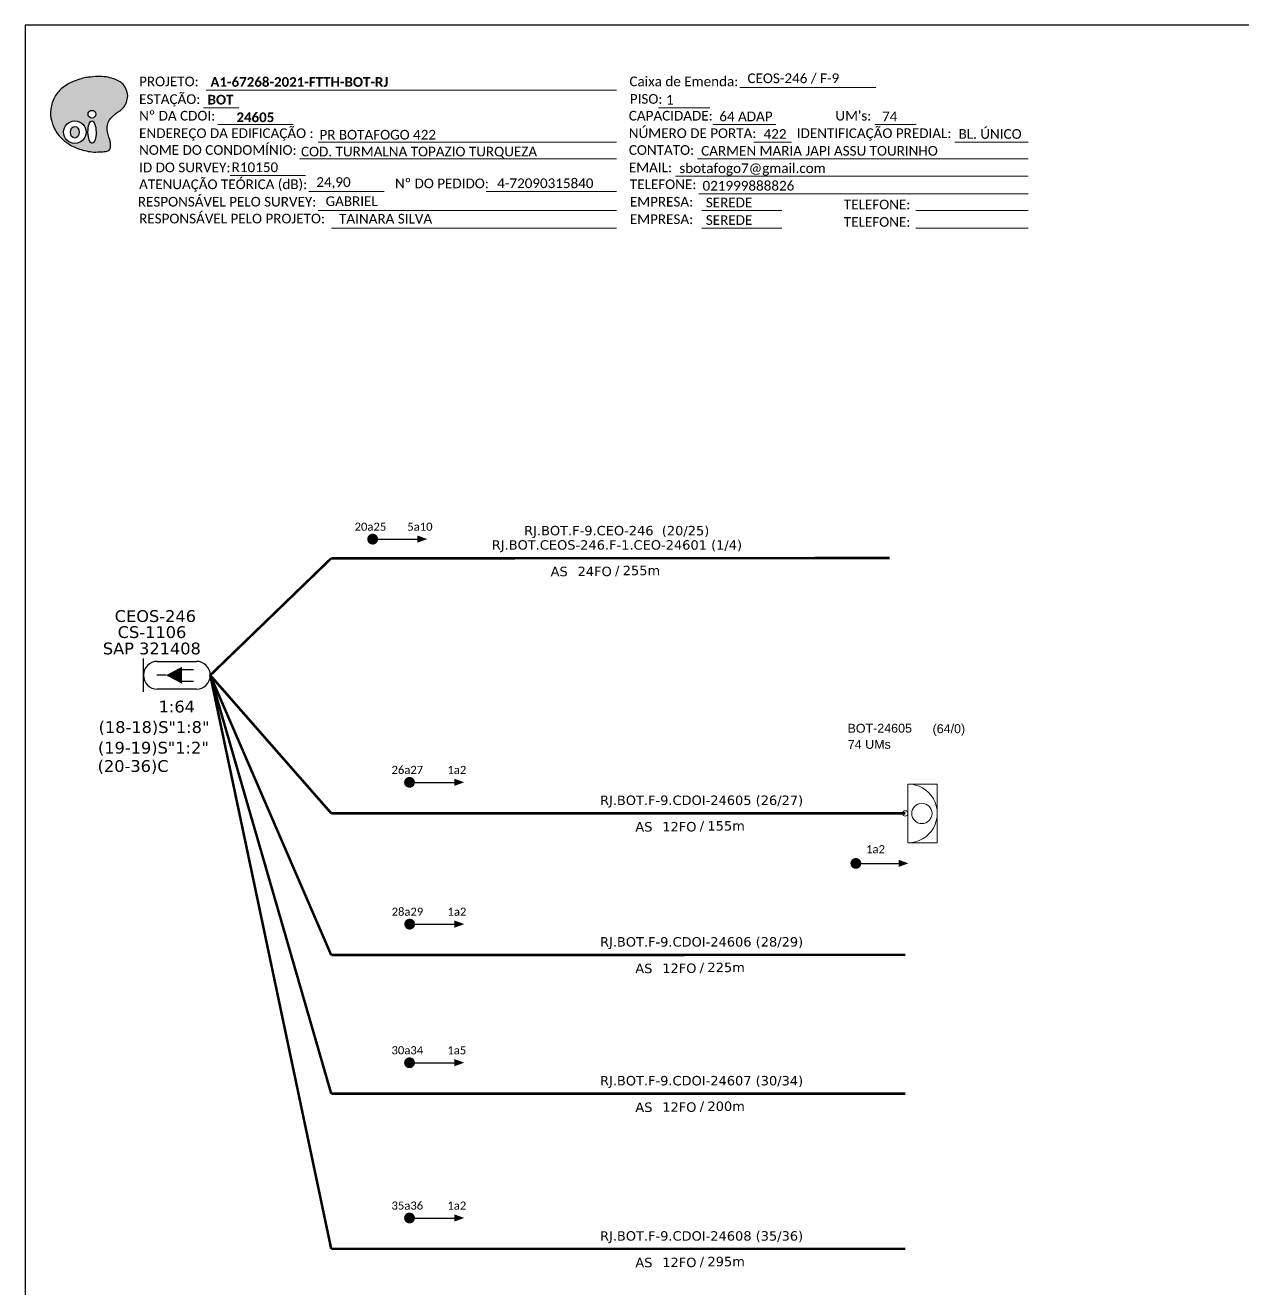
# Model space of a CAD drawing. Extents: x -89 to 749, y 705 to 1299.
# Drawn here: x -89.3 to 136, y 1065.1 to 1299 of the extents above; entities that cross this region are included whole.
import ezdxf
from ezdxf.enums import TextEntityAlignment as Align

# ---------------------------------------------------------------- set-up
doc = ezdxf.new("R2010")
doc.units = 0
doc.layers.add("20.0-LEGENDA DOS CDO'S", color=1, linetype='Continuous', lineweight=0)
doc.layers.add('40.1-ETIQUETAS', color=1, linetype='Continuous', lineweight=20)
for name, color, linetype in [('20.4-CEOS', 1, 'Continuous'), ('30.4-Selo', 7, 'Continuous'), ('CAP a instalar', 1, 'Continuous'), ('SETA', 7, 'Continuous')]:
    doc.layers.add(name, color=color, linetype=linetype)
doc.styles.add('ARIAL', font='arial.ttf')
doc.styles.add('siredit', font='verdana.ttf')
doc.styles.get("Standard").update_dxf_attribs({"font": 'arial.ttf'})
doc.styles.add('WMF-Calibri0', font='calibri.ttf')
doc.styles.add('WMF-Calibri1', font='calibrib.ttf')
doc.linetypes.add('FENCELINE1', pattern='A,0.25,-0.1,[133,ltypeshp.shx,S=0.1,R=0,X=-0.1,Y=0],-0.1,1', length=1.45)

# ---------------------------------------------------------------- blocks, each defined once
blk = doc.blocks.new('OI')
h = blk.add_hatch(color=40)
edge = h.paths.add_edge_path()
edge.add_spline(control_points=[(4.35, -0.67), (3.92, -0.99), (3.26, -1.5), (2.81, -2.59), (2.9, -3.5), (3.06, -4.27), (3.31, -4.85), (3.37, -5.39), (3.4, -5.88), (3.2, -6.4), (2.54, -6.61), (1.65, -6.63), (0.55, -6.67), (-0.56, -6.42), (-1.61, -6.14), (-2.77, -5.61), (-3.92, -4.77), (-4.89, -3.7), (-5.34, -2.65), (-5.6, -1.94), (-5.85, -0.96), (-5.71, 0.47), (-5.1, 2.02), (-4.14, 3.02), (-3.3, 3.61), (-2.37, 4.16), (-1.36, 4.44), (-0.56, 4.7), (0.79, 4.85), (2.24, 4.97), (3.79, 4.57), (4.67, 4.21), (5.44, 3.65), (5.76, 2.99), (6.03, 2.21), (6.01, 1.46), (5.72, 0.64), (5.31, 0.08), (4.88, -0.38), (4.51, -0.55), (4.35, -0.67)], knot_values=[0, 0, 0, 0, 1.60434, 2.417191, 3.427595, 4.282808, 4.776746, 5.304182, 5.888771, 6.258406, 6.858137, 7.79129, 8.986195, 10.124242, 11.187857, 12.242908, 13.953784, 15.414161, 16.515391, 17.349188, 17.675853, 19.552021, 21.515531, 22.568638, 23.63245, 24.621084, 25.782718, 26.745347, 27.142653, 29.870543, 31.004649, 31.921532, 32.709589, 33.801391, 34.042471, 35.192333, 35.971461, 36.628871, 37.254359, 37.836911, 37.836911, 37.836911, 37.836911], degree=3, periodic=0)
h.paths.add_polyline_path([(1.13, -0.87, -1), (-0.04, -0.87, -1)], flags=16)
edge = h.paths.add_edge_path(flags=16)
edge.add_ellipse((0.56, -3.59), major_axis=(-0.02, 1.71), ratio=0.361305, start_angle=0, end_angle=360)
h.paths.add_polyline_path([(-0.36, -3.62, -1), (-3.8, -3.62, -1)], flags=16)
edge = h.paths.add_edge_path(flags=0)
edge.add_ellipse((-2.08, -3.62), major_axis=(0, 0.885), ratio=0.758294, start_angle=0, end_angle=360)
at = {"color": 40}
for centre, radius in [((-2.08, -3.62), 1.72), ((0.54, -0.87), 0.587)]:
    blk.add_circle(centre, radius, dxfattribs=at)
blk.add_ellipse((0.56, -3.59), major_axis=(-0.02, 1.71), ratio=0.361305, dxfattribs=at)
blk.add_ellipse((-2.08, -3.62), major_axis=(0, 0.885), ratio=0.758294, start_param=-3.141592653589792, end_param=3.141592653589792, dxfattribs=at)
at = {"color": 40, "start_tangent": (-0.800898, -0.598801), "end_tangent": (-0.800898, -0.598801)}
blk.add_spline([(4.35, -0.67), (3.2, -1.78), (2.9, -2.54), (2.92, -3.55), (3.12, -4.38), (3.28, -4.85), (3.37, -5.37), (3.35, -5.95), (3.2, -6.29), (2.66, -6.55), (1.73, -6.63), (0.54, -6.62), (-0.58, -6.41), (-1.6, -6.11), (-2.56, -5.67), (-3.95, -4.67), (-4.89, -3.56), (-5.37, -2.56), (-5.64, -1.78), (-5.72, -1.46), (-5.63, 0.42), (-4.84, 2.22), (-4.13, 2.99), (-3.27, 3.62), (-2.4, 4.09), (-1.3, 4.47), (-0.37, 4.72), (0.02, 4.77), (2.75, 4.8), (3.85, 4.53), (4.69, 4.16), (5.31, 3.68), (5.85, 2.73), (5.93, 2.5), (5.94, 1.35), (5.67, 0.62), (5.29, 0.08), (4.84, -0.36), (4.35, -0.67)], degree=3, dxfattribs=at)
blk = doc.blocks.new('CARIMBO')
at = {"color": 7, "lineweight": 0}
for points in [[(134.48, -16.3), (159.61, -16.3)], [(35.66, -16.79), (111.64, -16.79)], [(35.15, -20.06), (41.7, -20.06)], [(119.43, -20.02), (128.92, -20.02)], [(37.81, -23.14), (51.75, -23.14)], [(129.48, -23.14), (141.1, -23.14)], [(159.42, -23.14), (167.09, -23.14)], [(56.38, -26.37), (111.64, -26.37)], [(137.07, -26.37), (144.01, -26.37)], [(174.24, -26.37), (187.8, -26.37)], [(52.97, -29.48), (111.64, -29.48)], [(126.6, -29.48), (187.83, -29.48)], [(40.13, -32.55), (54.07, -32.55)], [(122.56, -32.72), (187.83, -32.72)], [(54.67, -35.52), (68.61, -35.52)], [(126.84, -35.96), (187.83, -35.96)], [(56.38, -39.07), (111.64, -39.07)], [(127.45, -39.07), (142.25, -39.07)], [(167.06, -39.07), (187.83, -39.07)], [(58.87, -42.31), (111.64, -42.31)], [(127.45, -42.31), (142.25, -42.31)], [(167.06, -42.31), (187.83, -42.31)]]:
    blk.add_lwpolyline(points, dxfattribs=at)
at = {"color": 7, "xscale": 1.213923925163967, "yscale": 1.213923925163967, "zscale": 1.213923925163967, "rotation": 0.1532896023949059}
blk.add_blockref('OI', (13.86, -20.16), dxfattribs=at)
at = {"color": 7, "lineweight": 0, "style": 'WMF-Calibri0'}
for s, height, p in [('PROJETO:', 1.793, (23.26, -16.04)), ('Caixa de Emenda:', 1.7927, (114.02, -16.04)), ('ESTAÇÃO:', 1.793, (23.26, -19.32)), ('PISO:', 1.793, (114.09, -19.28)), ('Nº DA CDOI:', 1.7927, (23.26, -22.39)), ('CAPACIDADE:', 1.7927, (113.91, -22.39)), ("UM's:", 1.793, (152.15, -22.39)), ('NÚMERO DE PORTA:', 1.7927, (113.91, -25.63)), ('ENDEREÇO DA EDIFICAÇÃO :', 1.7927, (23.26, -25.63)), ('IDENTIFICAÇÃO PREDIAL:', 1.7927, (144.99, -25.63)), ('NOME DO CONDOMÍNIO:', 1.7927, (23.26, -28.74)), ('CONTATO:', 1.793, (113.91, -28.74)), ('ID DO SURVEY:', 1.7927, (23.26, -31.97)), ('EMAIL:', 1.793, (113.91, -31.97)), ('ATENUAÇÃO TEÓRICA (dB):', 1.7927, (23.26, -35.09)), ('TELEFONE:', 1.793, (114.09, -35.09)), ('RESPONSÁVEL PELO SURVEY:', 1.7927, (23.02, -38.32)), ('EMPRESA:', 1.793, (114.09, -38.32)), ('TELEFONE:', 1.793, (153.7, -38.83)), ('RESPONSÁVEL PELO PROJETO:', 1.7927, (23.26, -41.44)), ('EMPRESA:', 1.793, (114.09, -41.56)), ('TELEFONE:', 1.793, (153.7, -42.06))]:
    blk.add_text(s, height=height, dxfattribs=at).set_placement(p)
at = {"color": 7, "lineweight": 0, "flags": 8}
for tag, p, style in [('CEOS-XX', (135.87, -15.46), 'WMF-Calibri0'), ('PROJ', (36.46, -16.13), 'WMF-Calibri1'), ('EST', (35.94, -19.41), 'WMF-Calibri1'), ('PISO_PTR', (120.78, -19.42), 'WMF-Calibri0'), ('CAPAC.', (130.66, -22.52), 'WMF-Calibri0'), ("UC'S", (160.78, -22.54), 'WMF-Calibri0'), ('LOGRADOURO', (56.65, -25.91), 'WMF-Calibri0'), ('N°', (138.85, -25.77), 'WMF-Calibri0'), ('N°PREDIO', (174.94, -25.77), 'WMF-Calibri0'), ('NOME_DO_COND.', (53.23, -29.02), 'WMF-Calibri0'), ('NOME_DO_CONTATO', (127.3, -28.89), 'WMF-Calibri0'), ('_ID_', (40.39, -31.94), 'WMF-Calibri0'), ('EMAIL', (123.26, -32.12), 'WMF-Calibri0'), ('O_POTEN', (56.06, -34.68), 'WMF-Calibri0'), ('TELEFONE', (127.55, -35.36), 'WMF-Calibri0'), ('RES_SURVEY', (57.78, -38.23), 'WMF-Calibri0'), ('EMP_RESP_SURVEY', (128.16, -38.47), 'WMF-Calibri0'), ('CONT_RESP_SURVEY', (167.76, -38.47), 'WMF-Calibri0'), ('RES_PROJ', (60.27, -41.47), 'WMF-Calibri0'), ('EMP_RESP_PROJ', (128.16, -41.71), 'WMF-Calibri0'), ('CONT_RESP_PROJ', (167.76, -41.71), 'WMF-Calibri0')]:
    blk.add_attdef(tag, p, '', height=1.79, dxfattribs=dict(at, style=style))
at = {"color": 7, "lineweight": 0, "style": 'WMF-Calibri1', "flags": 8}
blk.add_attdef("N° CDO'S", text='', height=1.79, dxfattribs=at).set_placement((44.78, -22.68), align=Align.CENTER)
blk = doc.blocks.new('ETIQUETA_RS5F')
at = {"layer": '40.1-ETIQUETAS', "color": 0, "style": 'siredit'}
blk.add_text('/', height=1.5, dxfattribs=at).set_placement((1.58, -1.95), align=Align.MIDDLE_RIGHT)
for tag, p in [('ETIQUETA_R_PRIMARIA', (1.21, 4.1)), ('ETIQUETA_R_SECUNDARIA', (1.21, 2.1)), ('F_ATIVAS/F_MORTAS', (1.14, -4.24))]:
    blk.add_attdef(tag, text='', height=1.5, dxfattribs=at).set_placement(p, align=Align.MIDDLE_CENTER)
for tag, p in [('TIPO_CABO', (-6.58, -2.12)), ('CAP_CABO', (0.4, -2.09))]:
    blk.add_attdef(tag, text='', height=1.5, dxfattribs=at).set_placement(p, align=Align.MIDDLE_RIGHT)
blk.add_attdef('METROS', text='', height=1.5, dxfattribs=at).set_placement((2.14, -1.95), align=Align.MIDDLE_LEFT)
for tag, p in [('FUSÃO_1', (0.85, -8.39)), ('FUSÃO_2', (0.85, -10.6)), ('FUSÃO_3', (0.85, -12.93)), ('FUSÃO_4', (0.85, -15.14)), ('FUSÃO_5', (0.85, -17.16))]:
    blk.add_attdef(tag, text='', height=1.5, dxfattribs=at).set_placement(p, align=Align.CENTER)
blk = doc.blocks.new('CEOS_RP_CT_DRT')
at = {"layer": '20.4-CEOS', "color": 0}
for p, q in [((-4.54, 1.19), (-1.19, 1.19)), ((-1.19, -1.19), (-4.54, -1.19))]:
    blk.add_line(p, q, dxfattribs=at)
for points in [[(-5.73, -1.43), (-5.73, 1.44)], [(-3.79, 0), (-4.59, 0)], [(-2.47, 0.48), (-1.45, 0.48)], [(-2.47, -0.52), (-1.45, -0.52)]]:
    blk.add_lwpolyline(points, dxfattribs=at)
blk.add_lwpolyline([(-3.79, 0, 0, 1.47, 0), (-2.41, 0, 1.47, 1.47, 0)], format="xyseb", dxfattribs=at)
for centre, start, end in [((-4.54, 0), 90, 270), ((-1.19, 0), 270, 90)]:
    blk.add_arc(centre, 1.19, start, end, dxfattribs=at)
at = {"layer": '20.4-CEOS', "color": 7, "style": 'siredit'}
for tag, p in [('Nº_DA_CEOS', (-2.86, 5.6)), ('LOCAL', (-2.86, 4.24)), ('SAP', (-2.86, 2.78)), ('RACIO_SPLITAGEM', (-2.86, -1.88)), ('FIBRAS_SPLITTER', (-2.86, -3.58)), ('FIBRAS_TOP_C', (-2.86, -5.08)), ('RESERVA_FINAIS', (-2.86, -6.39))]:
    blk.add_attdef(tag, text='', height=1.01, dxfattribs=at).set_placement(p, align=Align.TOP_CENTER)
blk = doc.blocks.new('CDOE-TEXTO PADRÃO')
at = {"layer": "20.0-LEGENDA DOS CDO'S", "color": 0, "style": 'ARIAL'}
for tag, p in [('CDO_N', (0.49, 7.39)), ('CORDOALHA', (0.5, 4.33)), ('SAP', (0.51, 1.67)), ('SPLITER_1', (0.59, -0.91)), ('SPLITER_2', (0.6, -3.55)), ('(XX-XX_F)S', (0.54, -8.29)), ('(XX-XX_L)S', (0.55, -10.83)), ('UMS', (0.55, -13.15))]:
    blk.add_attdef(tag, p, '', height=1.7, rotation=0.118, dxfattribs=at)
blk.add_attdef('FIBRAS_UTILIZADAS', text='', height=1.7, rotation=0.118, dxfattribs=at).set_placement((19.77, 7.43), align=Align.CENTER)

msp = doc.modelspace()

# ---------------------------------------------------------------- linework, layer by layer
msp.add_lwpolyline([(-89.32, 705.02), (749.25, 705.02), (749.25, 1299.02), (-89.32, 1299.02), (-89.32, 705.02)])
at = {"color": 7, "lineweight": 0}
msp.add_lwpolyline([(-4.01, 1268.26), (20.14, 1268.26)], dxfattribs=at)
at = {"const_width": 1}
for points in [[(-25.52, 1203.86, 1), (-24.52, 1203.86, 1)], [(-18.69, 1158.83, 1), (-17.69, 1158.83, 1)], [(63.92, 1143.81, 1), (64.92, 1143.81, 1)], [(-18.67, 1132.57, 1), (-17.67, 1132.57, 1)], [(-18.69, 1106.9, 1), (-17.69, 1106.9, 1)], [(-18.69, 1078.15, 1), (-17.69, 1078.15, 1)]]:
    msp.add_lwpolyline(points, format="xyb", close=True, dxfattribs=at)
at = {"layer": '40.1-ETIQUETAS', "color": 1}
msp.add_lwpolyline([(74.05, 1158.51), (79.5, 1158.51), (79.5, 1147.61), (74.05, 1147.61)], close=True, dxfattribs=at)
for centre, major_axis, start_param, end_param in [((74.05, 1153.07), (-3.85, 3.85), 2.356194, 5.497787), ((73.55, 1153.07), (-0.356, 0.356), 2.356194490191767, 8.639379797371353), ((76.64, 1153.07), (1.33, 1.33), 3.926991, 10.210176)]:
    msp.add_ellipse(centre, major_axis=major_axis, ratio=1, start_param=start_param, end_param=end_param, dxfattribs=at)
at = {"layer": 'CAP a instalar', "color": 7, "linetype": 'FENCELINE1', "ltscale": 7, "const_width": 0.467}
for points in [[(-55.08, 1178.66), (-32.69, 1200.31)], [(-32.69, 1200.31), (70.69, 1200.36)]]:
    msp.add_lwpolyline(points, dxfattribs=at)
at = {"layer": 'CAP a instalar', "color": 8, "linetype": 'FENCELINE1', "ltscale": 7, "const_width": 0.467}
for points in [[(-32.69, 1072.43), (-55.08, 1178.66)], [(-32.69, 1101.18), (-55.08, 1178.66)], [(-32.69, 1126.84), (-55.08, 1178.66)], [(-32.69, 1126.84), (73.55, 1126.89)], [(-32.69, 1101.18), (73.55, 1101.18)], [(-32.69, 1072.43), (73.55, 1072.43)]]:
    msp.add_lwpolyline(points, dxfattribs=at)
at = {"layer": 'CAP a instalar', "color": 1, "linetype": 'FENCELINE1', "ltscale": 7, "const_width": 0.467}
for points in [[(-32.69, 1153.1), (-55.08, 1178.66)], [(-32.69, 1153.1), (73.55, 1153.1)]]:
    msp.add_lwpolyline(points, dxfattribs=at)
at = {"layer": 'SETA'}
for points in [[(-24.64, 1203.86), (-16.05, 1203.86)], [(-17.81, 1158.82), (-9.22, 1158.82)], [(64.42, 1143.81), (73.01, 1143.81)], [(-17.79, 1132.57), (-9.19, 1132.57)], [(-17.81, 1106.9), (-9.22, 1106.9)], [(-17.81, 1078.15), (-9.22, 1078.15)]]:
    msp.add_lwpolyline(points, dxfattribs=at)
for points in [[(-16.74, 1204.54), (-14.9, 1203.87), (-16.74, 1203.21)], [(-9.91, 1159.5), (-8.07, 1158.84), (-9.91, 1158.17)], [(72.32, 1144.49), (74.15, 1143.83), (72.32, 1143.16)], [(-9.88, 1133.25), (-8.05, 1132.58), (-9.88, 1131.91)], [(-9.91, 1107.58), (-8.07, 1106.91), (-9.91, 1106.25)], [(-9.91, 1078.83), (-8.07, 1078.16), (-9.91, 1077.49)]]:
    msp.add_solid(points, dxfattribs=at)

# ---------------------------------------------------------------- block references
ref = msp.add_blockref('CARIMBO', (-91.51, 1303.77))
ref.add_attrib('PROJ', 'A1-67268-2021-FTTH-BOT-RJ', (-55.05, 1287.63), dxfattribs={"color": 7, "lineweight": 0, "height": 1.7927, "style": 'WMF-Calibri1'})
ref.add_attrib('EST', 'BOT', (-55.57, 1284.35), dxfattribs={"color": 7, "lineweight": 0, "height": 1.793, "style": 'WMF-Calibri1'})
ref.add_attrib("N° CDO'S", '24605', dxfattribs={"color": 7, "lineweight": 0, "height": 1.793, "style": 'WMF-Calibri1'}).set_placement((-46.73, 1281.09), align=Align.CENTER)
ref.add_attrib('LOGRADOURO', 'PR BOTAFOGO 422 ', (-34.86, 1277.86), dxfattribs={"color": 7, "lineweight": 0, "height": 1.7927, "style": 'WMF-Calibri0'})
ref.add_attrib('NOME_DO_COND.', 'COD. TURMALNA TOPAZIO TURQUEZA', (-38.28, 1274.74), dxfattribs={"color": 7, "lineweight": 0, "height": 1.7927, "style": 'WMF-Calibri0'})
ref.add_attrib('_ID_', 'R10150', (-51.11, 1271.83), dxfattribs={"color": 7, "lineweight": 0, "height": 1.793, "style": 'WMF-Calibri0'})
ref.add_attrib('O_POTEN', '24,90', (-35.45, 1269.09), dxfattribs={"color": 7, "lineweight": 0, "height": 1.793, "style": 'WMF-Calibri0'})
ref.add_attrib('RES_SURVEY', 'GABRIEL', (-33.73, 1265.54), dxfattribs={"color": 7, "lineweight": 0, "height": 1.793, "style": 'WMF-Calibri0'})
ref.add_attrib('RES_PROJ', 'TAINARA SILVA', (-31.24, 1262.3), dxfattribs={"color": 7, "lineweight": 0, "height": 1.7927, "style": 'WMF-Calibri0'})
ref.add_attrib('CEOS-XX', 'CEOS-246 / F-9', (44.36, 1288.31), dxfattribs={"color": 7, "lineweight": 0, "height": 1.7927, "style": 'WMF-Calibri0'})
ref.add_attrib('CAPAC.', '64 ADAP', (39.15, 1281.25), dxfattribs={"color": 7, "lineweight": 0, "height": 1.793, "style": 'WMF-Calibri0'})
ref.add_attrib("UC'S", '74', (69.27, 1281.23), dxfattribs={"color": 7, "lineweight": 0, "height": 1.793, "style": 'WMF-Calibri0'})
ref.add_attrib('PISO_PTR', '1', (29.28, 1284.34), dxfattribs={"color": 7, "lineweight": 0, "height": 1.79, "style": 'WMF-Calibri0'})
ref.add_attrib('N°', '422', (47.34, 1278), dxfattribs={"color": 7, "lineweight": 0, "height": 1.793, "style": 'WMF-Calibri0'})
ref.add_attrib('N°PREDIO', 'BL. ÚNICO', (83.43, 1278), dxfattribs={"color": 7, "lineweight": 0, "height": 1.793, "style": 'WMF-Calibri0'})
ref.add_attrib('NOME_DO_CONTATO', 'CARMEN MARIA JAPI ASSU TOURINHO', (35.79, 1274.88), dxfattribs={"color": 7, "lineweight": 0, "height": 1.7927, "style": 'WMF-Calibri0'})
ref.add_attrib('EMAIL', 'sbotafogo7@gmail.com', (31.75, 1271.65), dxfattribs={"color": 7, "lineweight": 0, "height": 1.7927, "style": 'WMF-Calibri0'})
ref.add_attrib('TELEFONE', '021999888826', (36.04, 1268.41), dxfattribs={"color": 7, "lineweight": 0, "height": 1.7927, "style": 'WMF-Calibri0'})
ref.add_attrib('EMP_RESP_SURVEY', 'SEREDE', (36.65, 1265.3), dxfattribs={"color": 7, "lineweight": 0, "height": 1.793, "style": 'WMF-Calibri0'})
ref.add_attrib('EMP_RESP_PROJ', 'SEREDE', (36.65, 1262.06), dxfattribs={"color": 7, "lineweight": 0, "height": 1.793, "style": 'WMF-Calibri0'})
at = {"layer": '20.4-CEOS', "color": 5}
ref = msp.add_blockref('CEOS_RP_CT_DRT', (-55.07, 1178.66), dxfattribs=dict(at, xscale=2.161665797233581, yscale=2.161665797233581, zscale=2.161665797233581))
ref.add_attrib('Nº_DA_CEOS', 'CEOS-246', dxfattribs={"color": 7, "height": 2.183, "style": 'siredit'}).set_placement((-65.24, 1190.71), align=Align.TOP_CENTER)
ref.add_attrib('LOCAL', 'CS-1106', dxfattribs={"color": 7, "height": 2.183, "style": 'siredit'}).set_placement((-65.86, 1187.74), align=Align.TOP_CENTER)
ref.add_attrib('SAP', 'SAP 321408', dxfattribs={"color": 7, "height": 2.183, "style": 'siredit'}).set_placement((-65.89, 1184.71), align=Align.TOP_CENTER)
ref.add_attrib('RACIO_SPLITAGEM', '1:64', dxfattribs={"color": 7, "height": 2.183, "style": 'siredit'}).set_placement((-61.27, 1173.95), align=Align.TOP_CENTER)
ref.add_attrib('FIBRAS_SPLITTER', '(18-18)S"1:8"', dxfattribs={"color": 7, "height": 2.1826, "style": 'siredit'}).set_placement((-65.49, 1170.15), align=Align.TOP_CENTER)
ref.add_attrib('FIBRAS_TOP_C', '(19-19)S"1:2"', dxfattribs={"color": 7, "height": 2.1826, "style": 'siredit'}).set_placement((-65.61, 1166.34), align=Align.TOP_CENTER)
ref.add_attrib('RESERVA_FINAIS', '(20-36)C', dxfattribs={"color": 7, "height": 2.183, "style": 'siredit'}).set_placement((-69.36, 1162.94), align=Align.TOP_CENTER)
at = {"layer": '40.1-ETIQUETAS', "color": 7}
ref = msp.add_blockref('ETIQUETA_RS5F', (18.81, 1200.33), dxfattribs=dict(at, xscale=1.16639998499977, yscale=1.16639998499977, zscale=1.16639998499977))
ref.add_attrib('ETIQUETA_R_PRIMARIA', 'RJ.BOT.F-9.CEO-246  (20/25)', dxfattribs={"color": 0, "height": 1.7496, "style": 'siredit'}).set_placement((20.15, 1205.44), align=Align.MIDDLE_CENTER)
ref.add_attrib('ETIQUETA_R_SECUNDARIA', 'RJ.BOT.CEOS-246.F-1.CEO-24601 (1/4)', dxfattribs={"color": 0, "height": 1.7496, "style": 'siredit'}).set_placement((20.19, 1202.79), align=Align.MIDDLE_CENTER)
ref.add_attrib('TIPO_CABO', 'AS', dxfattribs={"color": 0, "height": 1.75, "style": 'siredit'}).set_placement((11.09, 1197.87), align=Align.MIDDLE_RIGHT)
ref.add_attrib('CAP_CABO', '24FO', dxfattribs={"color": 0, "height": 1.75, "style": 'siredit'}).set_placement((19.24, 1197.89), align=Align.MIDDLE_RIGHT)
ref.add_attrib('METROS', '255m', dxfattribs={"color": 0, "height": 1.75, "style": 'siredit'}).set_placement((21.27, 1198.06), align=Align.MIDDLE_LEFT)
at = {"layer": '40.1-ETIQUETAS', "color": 1}
ref = msp.add_blockref('CDOE-TEXTO PADRÃO', (69.97, 1156.94), dxfattribs=dict(at, xscale=0.9720000028610228, yscale=0.9720000028610228, zscale=0.9720000028610228))
ref.add_attrib('CDO_N', 'BOT-24605', (62.88, 1168.01), dxfattribs={"layer": "20.0-LEGENDA DOS CDO'S", "color": 0, "height": 1.652, "rotation": 0.118, "style": 'ARIAL'})
ref.add_attrib('CORDOALHA', '74 UMs', (62.94, 1165.03), dxfattribs={"layer": "20.0-LEGENDA DOS CDO'S", "color": 0, "height": 1.652, "rotation": 0.118, "style": 'ARIAL'})
ref.add_attrib('FIBRAS_UTILIZADAS', '          (64/0)', dxfattribs={"layer": "20.0-LEGENDA DOS CDO'S", "color": 0, "height": 1.6523, "rotation": 0.118, "style": 'ARIAL'}).set_placement((78.43, 1167.93), align=Align.CENTER)
ref = msp.add_blockref('ETIQUETA_RS5F', (34.48, 1153.05), dxfattribs=dict(at, xscale=1.16639998499977, yscale=1.16639998499977, zscale=1.16639998499977))
ref.add_attrib('ETIQUETA_R_SECUNDARIA', 'RJ.BOT.F-9.CDOI-24605 (26/27)', dxfattribs={"layer": '30.4-Selo', "color": 0, "height": 1.7496, "style": 'siredit'}).set_placement((35.86, 1155.51), align=Align.MIDDLE_CENTER)
ref.add_attrib('TIPO_CABO', 'AS', dxfattribs={"color": 0, "height": 1.75, "style": 'siredit'}).set_placement((26.77, 1150.59), align=Align.MIDDLE_RIGHT)
ref.add_attrib('CAP_CABO', '12FO', dxfattribs={"color": 0, "height": 1.75, "style": 'siredit'}).set_placement((34.91, 1150.61), align=Align.MIDDLE_RIGHT)
ref.add_attrib('METROS', '155m', dxfattribs={"color": 0, "height": 1.75, "style": 'siredit'}).set_placement((36.95, 1150.77), align=Align.MIDDLE_LEFT)
at = {"layer": '40.1-ETIQUETAS', "color": 8}
ref = msp.add_blockref('ETIQUETA_RS5F', (34.48, 1126.84), dxfattribs=dict(at, xscale=1.16639998499977, yscale=1.16639998499977, zscale=1.16639998499977))
ref.add_attrib('ETIQUETA_R_SECUNDARIA', 'RJ.BOT.F-9.CDOI-24606 (28/29)', dxfattribs={"layer": '30.4-Selo', "color": 0, "height": 1.7496, "style": 'siredit'}).set_placement((35.86, 1129.29), align=Align.MIDDLE_CENTER)
ref.add_attrib('TIPO_CABO', 'AS', dxfattribs={"color": 0, "height": 1.75, "style": 'siredit'}).set_placement((26.77, 1124.37), align=Align.MIDDLE_RIGHT)
ref.add_attrib('CAP_CABO', '12FO', dxfattribs={"color": 0, "height": 1.75, "style": 'siredit'}).set_placement((34.91, 1124.4), align=Align.MIDDLE_RIGHT)
ref.add_attrib('METROS', '225m', dxfattribs={"color": 0, "height": 1.75, "style": 'siredit'}).set_placement((36.95, 1124.56), align=Align.MIDDLE_LEFT)
ref = msp.add_blockref('ETIQUETA_RS5F', (34.48, 1101.13), dxfattribs=dict(at, xscale=1.16639998499977, yscale=1.16639998499977, zscale=1.16639998499977))
ref.add_attrib('ETIQUETA_R_SECUNDARIA', 'RJ.BOT.F-9.CDOI-24607 (30/34)', dxfattribs={"layer": '30.4-Selo', "color": 0, "height": 1.7496, "style": 'siredit'}).set_placement((35.86, 1103.58), align=Align.MIDDLE_CENTER)
ref.add_attrib('TIPO_CABO', 'AS', dxfattribs={"color": 0, "height": 1.75, "style": 'siredit'}).set_placement((26.77, 1098.66), align=Align.MIDDLE_RIGHT)
ref.add_attrib('CAP_CABO', '12FO', dxfattribs={"color": 0, "height": 1.75, "style": 'siredit'}).set_placement((34.91, 1098.69), align=Align.MIDDLE_RIGHT)
ref.add_attrib('METROS', '200m', dxfattribs={"color": 0, "height": 1.75, "style": 'siredit'}).set_placement((36.95, 1098.85), align=Align.MIDDLE_LEFT)
ref = msp.add_blockref('ETIQUETA_RS5F', (34.48, 1072.37), dxfattribs=dict(at, xscale=1.16639998499977, yscale=1.16639998499977, zscale=1.16639998499977))
ref.add_attrib('ETIQUETA_R_SECUNDARIA', 'RJ.BOT.F-9.CDOI-24608 (35/36)', dxfattribs={"layer": '30.4-Selo', "color": 0, "height": 1.7496, "style": 'siredit'}).set_placement((35.86, 1074.83), align=Align.MIDDLE_CENTER)
ref.add_attrib('TIPO_CABO', 'AS', dxfattribs={"color": 0, "height": 1.75, "style": 'siredit'}).set_placement((26.77, 1069.91), align=Align.MIDDLE_RIGHT)
ref.add_attrib('CAP_CABO', '12FO', dxfattribs={"color": 0, "height": 1.75, "style": 'siredit'}).set_placement((34.91, 1069.93), align=Align.MIDDLE_RIGHT)
ref.add_attrib('METROS', '295m', dxfattribs={"color": 0, "height": 1.75, "style": 'siredit'}).set_placement((36.95, 1070.09), align=Align.MIDDLE_LEFT)

# ---------------------------------------------------------------- texts
at = {"color": 7, "lineweight": 0, "style": 'WMF-Calibri0'}
msp.add_text('Nº DO PEDIDO:', height=1.7927, dxfattribs=at).set_placement((-20.88, 1268.84))
at = {"char_height": 1.5, "width": 25.3588, "attachment_point": 5}
for s, insert in [('\\C7;\\fCalibri|b0|i0|c0|p34;20a25', (-25.43, 1206.16)), ('{\\fCalibri|b0|i0|c0|p34;\\C7;5a10}', (-16.27, 1206.16)), ('\\C7;\\fCalibri|b0|i0|c0|p34;26a27', (-18.6, 1161.12)), ('\\C7;\\fCalibri|b0|i0|c0|p34;1a2', (-9.44, 1161.12)), ('\\C7;\\fCalibri|b0|i0|c0|p34;1a2', (68.07, 1146.44)), ('\\C7;\\fCalibri|b0|i0|c0|p34;28a29', (-18.58, 1134.86)), ('\\C7;\\fCalibri|b0|i0|c0|p34;1a2', (-9.42, 1134.86)), ('\\C7;\\fCalibri|b0|i0|c0|p34;30a34', (-18.6, 1109.2)), ('\\C7;\\fCalibri|b0|i0|c0|p34;1a5', (-9.44, 1109.2)), ('\\C7;\\fCalibri|b0|i0|c0|p34;35a36', (-18.6, 1080.44)), ('\\C7;\\fCalibri|b0|i0|c0|p34;1a2', (-9.44, 1080.44))]:
    msp.add_mtext(s, dxfattribs=dict(at, insert=insert))
at = {"color": 7, "lineweight": 0, "style": 'WMF-Calibri0', "flags": 8}
msp.add_attdef('4-72090315840', (-1.97, 1268.87), '', height=1.79, dxfattribs=at)

doc.saveas('drawing.dxf')
